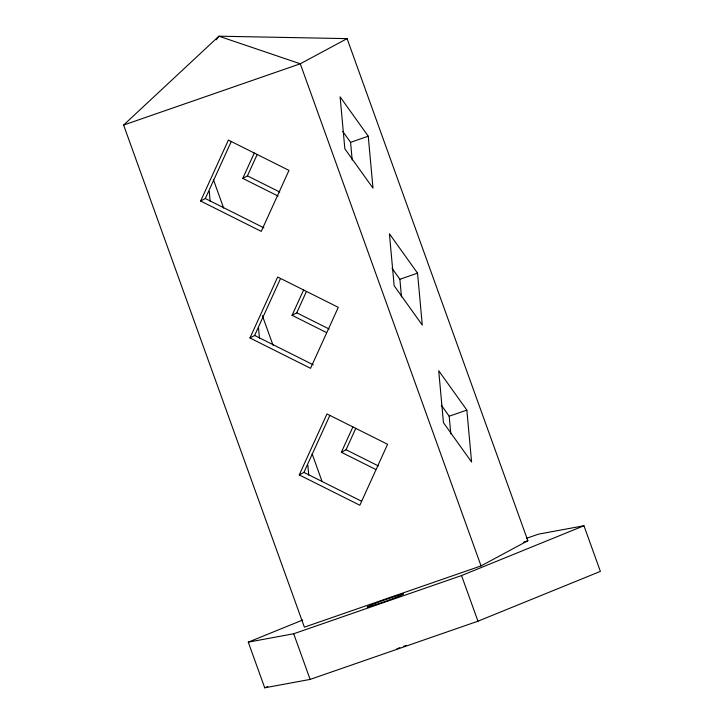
<?xml version="1.0" encoding="UTF-8"?>
<svg xmlns="http://www.w3.org/2000/svg" width="724" height="724" viewBox="0 0 724 724"><rect width="100%" height="100%" fill="white"/><g stroke="black" fill="none" stroke-linecap="round" stroke-linejoin="round"><path stroke-width="1.09" d="M200.648 201.037L228.386 140.076L288.985 170.402L261.246 231.372L200.648 201.037L205.326 198.521L231.209 141.623M278.116 196.077L242.766 178.385L254.323 152.981M242.766 178.385L247.445 175.869L257.156 154.529M249.952 337.981L277.681 277.011L338.28 307.347L310.551 368.308L249.952 337.981L254.631 335.456L280.514 278.559M326.406 332.506L292.071 315.32L303.618 289.926M292.071 315.32L296.75 312.804L306.451 291.473M299.247 474.917L326.986 413.956L387.584 444.283L359.846 505.243L299.247 474.917L303.926 472.401L329.818 415.504M375.711 469.451L341.366 452.265L352.923 426.861M341.366 452.265L346.045 449.749L355.756 428.409M216.177 39.793L218.91 36.2L347.086 38.625L527.85 540.728L481.053 565.906L304.379 627.165L123.614 125.062L218.91 36.2L300.288 63.793L347.086 38.625M526.855 538.194L538.538 534.14L583.951 525.751L600.386 571.39L477.967 621.201L310.125 679.411L264.713 687.8L248.278 642.152L302.686 620.016M248.278 642.152L293.691 633.762L461.532 575.562L583.951 525.751M264.713 687.8L267.853 686.524M123.614 125.062L300.288 63.793L481.053 565.906M342.733 131.352L350.579 142.338L368.254 136.212L372.987 188.15L344.85 148.8L340.117 96.862L368.254 136.212M392.028 268.296L399.883 279.274L417.549 273.147L422.282 325.085L394.155 285.736L389.422 233.798L417.549 273.147M441.332 405.232L449.188 416.209L466.853 410.092L471.586 462.03L443.45 422.671L438.717 370.733L466.853 410.092M523.597 542.213L527.85 540.728M247.445 175.869L279.763 192.041M205.326 198.521L263.907 227.843M296.75 312.804L329.067 328.986M254.631 335.456L313.211 364.778M346.045 449.749L378.371 465.921M303.926 472.401L361.502 501.207M461.532 575.562L477.967 621.201M213.327 179.407L223.662 208.123M262.332 315.528L273.048 345.303M312.098 453.767L322.053 481.415M293.691 633.762L310.125 679.411M449.188 416.209L450.799 433.893M399.883 279.274L401.494 296.958M350.579 142.338L352.19 160.022M307.845 465.224L308.75 475.17M258.549 328.289L259.454 338.235M209.245 191.353L210.15 201.299M406.445 645.328A19.421 0.815 -19.8 0 1 403.621 646.36M399.811 647.736A19.421 0.815 -19.8 0 1 396.987 648.722M376.136 604.576A19.421 0.815 -19.8 0 0 403.503 593.997A19.421 0.815 -19.8 0 0 376.046 603.119A19.421 0.815 -19.8 0 0 376.136 604.576"/></g></svg>
